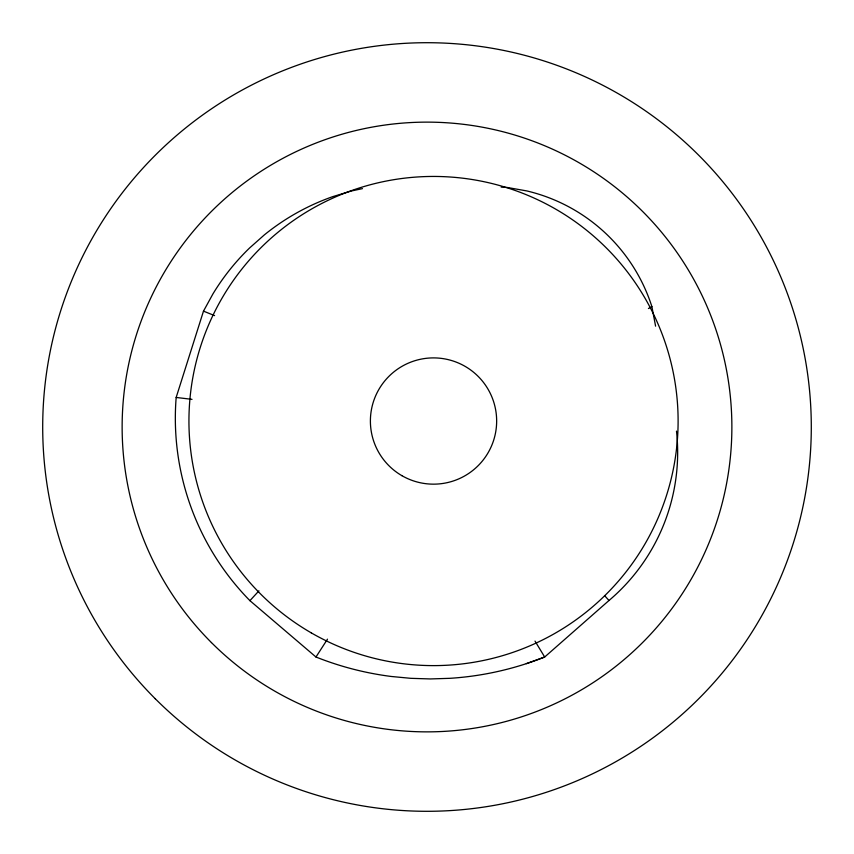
<?xml version="1.0" encoding="UTF-8"?>
<svg xmlns="http://www.w3.org/2000/svg" width="854" height="854" viewBox="0 0 854 854"><rect width="100%" height="100%" fill="white"/><g stroke="black" fill="none" stroke-linecap="round" stroke-linejoin="round"><path stroke-width="1.28" d="M676.485 431.121A194.029 194.029 0 0 1 608.987 600.501L544.681 657.014A309.116 309.116 0 0 1 449.834 678.322L430.331 678.941L410.817 678.322L391.378 676.485A309.116 309.116 0 0 1 315.969 657.014L249.923 600.661A260.363 260.363 0 0 1 176.17 397.452L203.487 311.144L212.934 293.915A228.594 228.594 0 0 1 249.624 247.948L264.334 234.903A228.594 228.594 0 0 1 332.612 196.687L351.421 190.976L362.459 188.627M315.969 657.014L327.477 639.155M249.923 600.661L258.933 590.851M648.41 308.54L651.89 306.639L655.594 326.175M526.331 663.654L544.681 657.014L535.02 641.098M501.17 187.111L507.351 187.485L526.822 190.933A173.106 173.106 0 0 1 651.89 306.639M176.17 397.452L192.011 399.352M203.487 311.144L214.6 315.606M604.547 595.569L608.987 600.501M155.257 698.743A384.3 384.3 0 0 0 798.202 526.459A384.3 384.3 0 0 0 327.541 55.798A384.3 384.3 0 0 0 155.257 698.743M211.429 642.571A304.867 304.867 0 0 0 721.481 505.91A304.867 304.867 0 0 0 348.09 132.519A304.867 304.867 0 0 0 211.429 642.571M311.23 632.846A244.586 244.586 0 0 0 678.108 421.022A244.586 244.586 0 0 0 311.23 209.209A244.586 244.586 0 0 0 311.23 632.846M401.956 475.699A63.132 63.132 0 0 0 496.654 421.022A63.132 63.132 0 0 0 401.956 366.355A63.132 63.132 0 0 0 401.956 475.699"/></g></svg>
